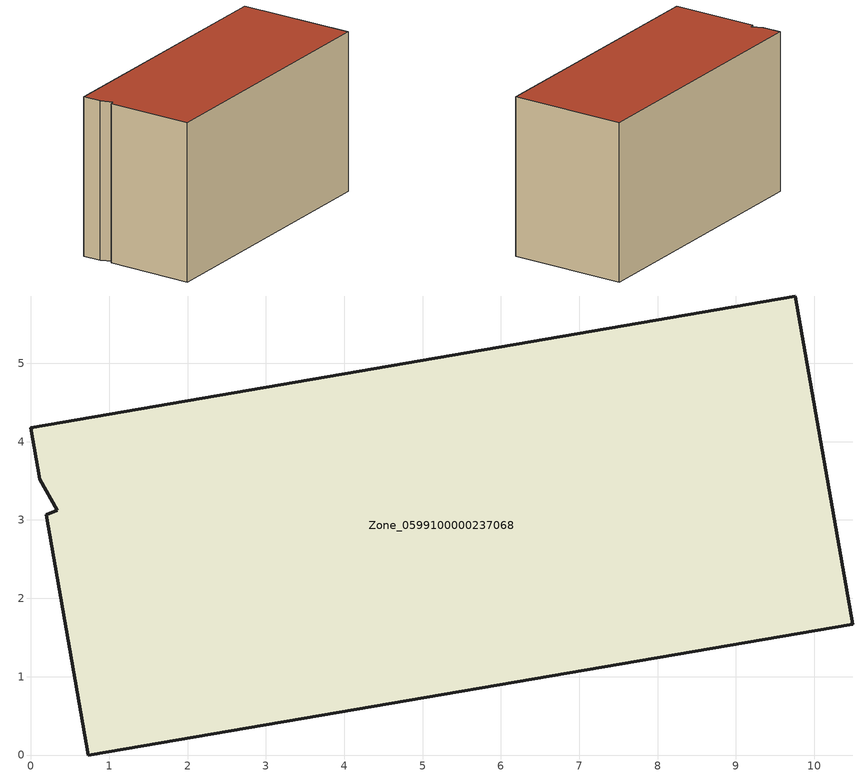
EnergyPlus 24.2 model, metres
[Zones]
Zone_0599100000237068
 floor ground (C_G): 0.12,3.52 0,4.18 9.76,5.86 10.49,1.67 0.73,0 0.2,3.06 0.34,3.13 z0
 wall outside (C_F): 0.73,0 10.49,1.67 9.76,5.86 0,4.18 0.12,3.52 0.34,3.13 0.2,3.06 0.73,0 z0:5.88
 roof outside (C_R): 0,4.18 0.12,3.52 0.34,3.13 0.2,3.06 0.73,0 10.49,1.67 9.76,5.86 z5.88
[BUILDING]
Pand.0599100000237068: North Axis=0; Terrain=City; Loads Convergence Tolerance Value=0.04; Temperature Convergence Tolerance Value=0.4; Solar Distribution=FullExterior; Maximum Number of Warmup Days=25; Minimum Number of Warmup Days=1
[Site:Location]
Rotterdam.The.Hague.AP_ZH_NLD Design_Conditions: Latitude=51.96; Longitude=4.45; Time Zone=1; Elevation=-4.5
[SITE:GROUNDTEMPERATURE:BUILDINGSURFACE]
18, 18, 18, 18, 18, 18, 18, 18, 18, 18, 18, 18
[MATERIAL] Thermal Absorptance=0.9; Solar Absorptance=0.7; Visible Absorptance=0.7
Name | Roughness | Thickness | Conductivity | Density | Specific Heat
G.TI.1946 | MediumSmooth | 0.15 | 1 | 540 | 1210
F.TI.1946 | Rough | 0.3 | 0.857143 | 1920 | 840
R.TI.1946 | MediumRough | 0.2 | 0.1 | 1500 | 1000
[CONSTRUCTION]
C_G: G.TI.1946
C_F: F.TI.1946
C_R: R.TI.1946
[ZONE]
Zone_0599100000237068: Type=1; Multiplier=1; Ceiling Height=Autocalculate; Volume=Autocalculate; Floor Area=autocalculate; Part of Total Floor Area=Yes
[ZONEINFILTRATION:DESIGNFLOWRATE]
Infil_Zone_0599100000237068: Zone or ZoneList or Space or SpaceList=Zone_0599100000237068; Schedule=AlwaysOn; Design Flow Rate Calculation Method=Flow/Area; Flow Rate per Floor Area=0.003; Constant Term Coefficient=1; Temperature Term Coefficient=0; Velocity Term Coefficient=0; Velocity Squared Term Coefficient=0
[HVACTEMPLATE:ZONE:IDEALLOADSAIRSYSTEM]
Zone_0599100000237068: Maximum Heating Supply Air Temperature=50; Minimum Cooling Supply Air Temperature=13; Maximum Heating Supply Air Humidity Ratio=0.0156; Minimum Cooling Supply Air Humidity Ratio=0.0077; Heating Limit=NoLimit; Cooling Limit=NoLimit; Dehumidification Control Type=ConstantSensibleHeatRatio; Cooling Sensible Heat Ratio=0.7; Dehumidification Setpoint=60; Humidification Control Type=None; Humidification Setpoint=30; Outdoor Air Method=None; Outdoor Air Flow Rate per Person=0.00944; Outdoor Air Flow Rate per Zone Floor Area=0; Outdoor Air Flow Rate per Zone=0; Demand Controlled Ventilation Type=None; Outdoor Air Economizer Type=NoEconomizer; Heat Recovery Type=None; Sensible Heat Recovery Effectiveness=0.7; Latent Heat Recovery Effectiveness=0.65
[ZONECONTROL:THERMOSTAT]
ThermostatControl_Zone_0599100000237068: Zone or ZoneList=Zone_0599100000237068; Control Type Schedule=DualSetpointControlType; Control 1=Thermostat_Zone_0599100000237068; Temperature Difference Between Cutout And Setpoint=0
[THERMOSTATSETPOINT:DUALSETPOINT]
Thermostat_Zone_0599100000237068: Heating Setpoint Temperature Schedule=HeatingSetpoint_Zone_0599100000237068; Cooling Setpoint Temperature Schedule=CoolingSetpoint_Zone_0599100000237068
[SCHEDULE:COMPACT]
HeatingSetpoint_Zone_0599100000237068: Through: 12/31, For: AllDays, Until: 24:00, 21
CoolingSetpoint_Zone_0599100000237068: Through: 12/31, For: AllDays, Until: 24:00, 24
DualSetpointControlType: Through: 12/31, For: AllDays, Until: 24:00, 4
AlwaysOn: Through: 12/31, For: AllDays, Until: 24:00, 1
